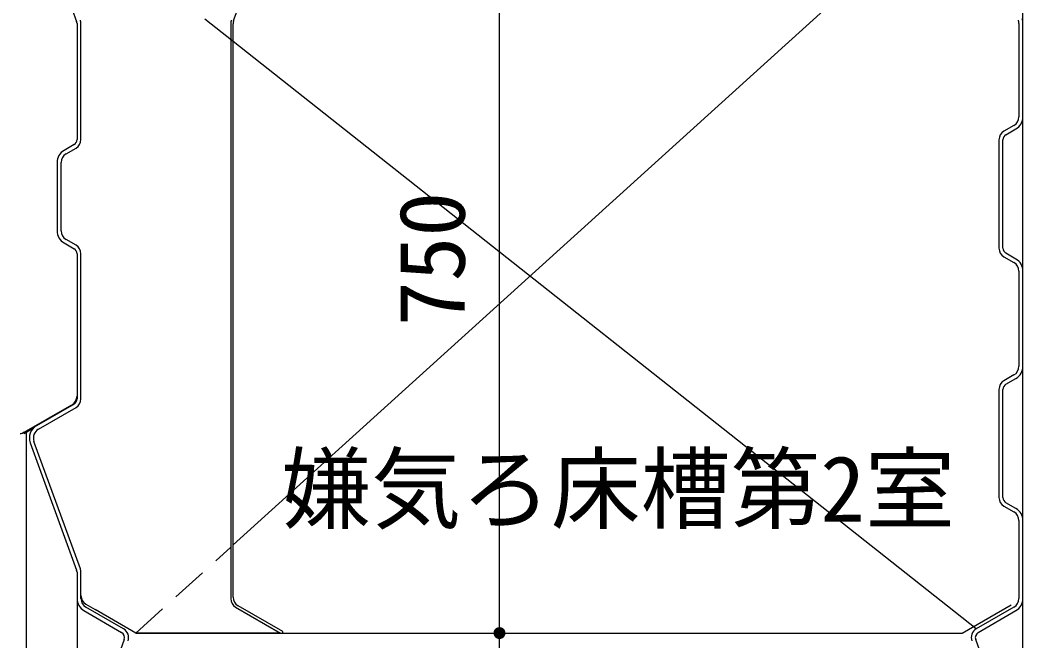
# Model space of a CAD drawing. Units: millimetres, scale not verified. Extents: x -8910 to 8910, y -6308 to 6308.
# Drawn here: x -5442 to -4437, y -3342 to -2720 of the extents above; entities that cross this region are included whole.
import ezdxf
from ezdxf.enums import TextEntityAlignment as Align

# ---------------------------------------------------------------- set-up
doc = ezdxf.new("R2010")
doc.units = ezdxf.units.MM
doc.header["$LTSCALE"] = 30
doc.linetypes.add('DASHED1', pattern=[1.8, 1.2, -0.6])
doc.layers.add('0-0_空気管', color=3, linetype='Continuous', lineweight=25)
doc.styles.add('ＭＳ ゴシック', font='')
doc.styles.get('ＭＳ ゴシック').set_extended_font_data('MS Gothic')

msp = doc.modelspace()

# ---------------------------------------------------------------- linework, layer by layer
at = {"layer": '0-0_空気管'}
for p, q in [((-4436.55, -3495.53), (-4436.55, -2115.36)), ((-5431.44, -2593.07), (-5384.91, -2720.9)), ((-5228.15, -3245.52), (-4497.51, -2583.82)), ((-5227.55, -2719.96), (-5180.48, -2590.63)), ((-5384.55, -2722.95), (-5384.55, -2839.18)), ((-5380.55, -2839.18), (-5380.55, -2722.95)), ((-5230.55, -2722.95), (-5230.55, -3299.14)), ((-5228.15, -3297.76), (-5228.15, -2723.38)), ((-4440.55, -2722.95), (-4440.55, -2816.5)), ((-4483.28, -3329.62), (-5228.15, -2741.11)), ((-4445.55, -2825.16), (-4455.55, -2830.93)), ((-4453.55, -2834.39), (-4443.55, -2828.62)), ((-4460.55, -2839.59), (-4460.55, -2948.04)), ((-4456.55, -2948.04), (-4456.55, -2839.59)), ((-5387.55, -2844.37), (-5397.55, -2850.14)), ((-5395.55, -2853.61), (-5385.55, -2847.84)), ((-5404.55, -2862.27), (-5404.55, -2930.72)), ((-5400.55, -2930.72), (-5400.55, -2862.27)), ((-5397.55, -2942.85), (-5387.55, -2948.62)), ((-5385.55, -2945.16), (-5395.55, -2939.38)), ((-5384.55, -2953.82), (-5384.55, -3099.18)), ((-5380.55, -3099.18), (-5380.55, -2953.82)), ((-4443.55, -2959.01), (-4453.55, -2953.24)), ((-4455.55, -2956.7), (-4445.55, -2962.48)), ((-4440.55, -2971.14), (-4440.55, -3066.49)), ((-4445.55, -3075.16), (-4455.55, -3080.93)), ((-4453.55, -3084.39), (-4443.55, -3078.62)), ((-4460.55, -3089.59), (-4460.55, -3198.04)), ((-4456.55, -3198.04), (-4456.55, -3089.59)), ((-5387.55, -3104.37), (-5425.28, -3126.16)), ((-5391.99, -3106.36), (-5389.55, -3104.95)), ((-5388.19, -3104.01), (-5388.26, -3104.78)), ((-5437.37, -3132.55), (-5391.99, -3106.36)), ((-5423.28, -3129.62), (-5385.55, -3107.83)), ((-5437.37, -3132.55), (-5439.55, -3133.82)), ((-5428.3, -3128.5), (-5437.51, -3133.82)), ((-5437.51, -3133.82), (-5432.22, -3130.76)), ((-5428.3, -3128.5), (-5432.22, -3130.76)), ((-5431.44, -3143.07), (-5384.91, -3270.9)), ((-5381.15, -3269.53), (-5427.68, -3141.7)), ((-4443.55, -3209.01), (-4453.55, -3203.24)), ((-4455.55, -3206.7), (-4445.55, -3212.48)), ((-4440.55, -3221.14), (-4440.55, -3299.17)), ((-5384.55, -3272.95), (-5384.55, -3495.53)), ((-5380.55, -3299.17), (-5380.55, -3272.95)), ((-5375.55, -3304.95), (-5366.43, -3310.21)), ((-4497.51, -3333.82), (-4448.31, -3305.41)), ((-5377.55, -3311.3), (-5339.82, -3333.08)), ((-5337.82, -3329.62), (-5375.55, -3307.84)), ((-5325.61, -3333.78), (-5366.43, -3310.21)), ((-4445.55, -3307.84), (-4483.28, -3329.62)), ((-4481.28, -3333.08), (-4443.55, -3311.3)), ((-5180.55, -3333.78), (-5325.61, -3333.78)), ((-5325.55, -3333.82), (-5325.61, -3333.78)), ((-5325.55, -3333.82), (-4497.51, -3333.82)), ((-4991.14, -3333.82), (-4950.4, -3333.82)), ((-5337.18, -3340.33), (-5383.71, -3468.16)), ((-4437.39, -3468.16), (-4483.92, -3340.33))]:
    msp.add_line(p, q, dxfattribs=at)
at = {"layer": '0-0_空気管', "color": 4}
msp.add_line((-4961.14, -3533.82), (-4961.14, -2283.82), dxfattribs=at)
at = {"layer": '0-0_空気管', "linetype": 'DASHED1'}
for p, q in [((-5228.15, -2741.11), (-5427.23, -2583.82)), ((-5325.61, -3333.78), (-5230.55, -3247.69))]:
    msp.add_line(p, q, dxfattribs=at)
at = {"layer": '0-0_空気管'}
for points in [[(-5435.55, -3132.68), (-5435.55, -3533.82), (-5417.18, -3533.02)], [(-5178.15, -3333.82), (-5178.15, -3332.4), (-5223.15, -3306.42)], [(-5225.55, -3307.8), (-5180.55, -3333.78), (-5180.55, -3333.82)]]:
    msp.add_lwpolyline(points, dxfattribs=at)
for centre, radius, start, end in [((-5390.55, -2722.95), 6, 0, 20), ((-5390.55, -2722.95), 10, 0, 20), ((-5220.55, -2722.95), 10, 160, 180), ((-5218.15, -2723.38), 10, 160, 180), ((-4450.55, -2722.95), 10, 0, 20), ((-4450.55, -2722.95), 14, 0, 20), ((-4450.55, -2816.5), 10, 300, 0), ((-4450.55, -2816.5), 14, 300, 0), ((-4450.55, -2839.59), 10, 119.99998, 179.99998), ((-5390.55, -2839.18), 6, 300, 0), ((-5390.55, -2839.18), 10, 300, 0), ((-4450.55, -2839.59), 6, 119.99998, 179.99998), ((-5390.55, -2862.27), 14, 119.99998, 179.99998), ((-5390.55, -2862.27), 10, 119.99998, 179.99998), ((-5390.55, -2930.72), 14, 180, 240), ((-5390.55, -2930.72), 10, 180, 240), ((-5390.55, -2953.82), 6, 0, 59.99997), ((-5390.55, -2953.82), 10, 0, 59.99997), ((-4450.55, -2948.04), 10, 180, 240), ((-4450.55, -2948.04), 6, 180, 240), ((-4450.55, -2971.14), 10, 0, 59.99997), ((-4450.55, -2971.14), 14, 0, 59.99997), ((-4450.55, -3066.49), 10, 300, 0), ((-4450.55, -3066.49), 14, 300, 0), ((-4450.55, -3089.59), 10, 119.99998, 179.99998), ((-4450.55, -3089.59), 6, 119.99998, 179.99998), ((-5394.55, -3096.29), 10, 300, 0), ((-5390.55, -3099.18), 6, 300, 0), ((-5390.55, -3099.18), 10, 300, 0), ((-5418.28, -3138.28), 14, 119.99998, 200), ((-5418.28, -3138.28), 10, 119.99998, 200), ((-4450.55, -3198.04), 10, 180, 240), ((-4450.55, -3198.04), 6, 180, 240), ((-4450.55, -3221.14), 10, 0, 59.99997), ((-4450.55, -3221.14), 14, 0, 59.99997), ((-5390.55, -3272.95), 6, 0, 20), ((-5390.55, -3272.95), 10, 0, 20), ((-5370.55, -3296.29), 10, 180, 240), ((-5370.55, -3299.17), 14, 180, 240), ((-5370.55, -3299.17), 10, 180, 240), ((-5220.55, -3299.14), 10, 180, 240), ((-5218.15, -3297.76), 10, 180, 240), ((-4450.55, -3299.17), 10, 300, 0), ((-4450.55, -3299.17), 14, 300, 0), ((-5342.82, -3338.28), 6, 340, 60), ((-5342.82, -3338.28), 10, 340, 60), ((-4478.28, -3338.28), 10, 119.99998, 200), ((-4478.28, -3338.28), 6, 119.99998, 200)]:
    msp.add_arc(centre, radius, start, end, dxfattribs=at)
for centre, major_axis, ratio, start_param, end_param in [((-5393.6, -3108.46), (5.04, 0.93), 0.5768, 0.7105447, 0.86808), ((-5439.49, -3128.01), (-5.88, -4.07), 0.6969, 0.7888832, 1.4536103)]:
    msp.add_ellipse(centre, major_axis=major_axis, ratio=ratio, start_param=start_param, end_param=end_param, dxfattribs=at)
at = {"layer": '0-0_空気管', "color": 92}
for points in [[(-4967.13, -3333.44), (-4961.14, -3333.82), (-4967.14, -3333.82)], [(-4967.14, -3333.82), (-4963.69, -3339.25), (-4967.09, -3334.57)], [(-4967.14, -3333.82), (-4962.99, -3339.52), (-4963.69, -3339.25)], [(-4961.14, -3333.82), (-4962.99, -3339.52), (-4967.14, -3333.82)], [(-4967.03, -3332.69), (-4961.14, -3333.82), (-4967.13, -3333.44)], [(-4967.09, -3334.57), (-4964.35, -3338.88), (-4966.95, -3335.31)], [(-4967.09, -3334.57), (-4963.69, -3339.25), (-4964.35, -3338.88)], [(-4966.85, -3331.96), (-4961.14, -3333.82), (-4967.03, -3332.69)], [(-4966.95, -3335.31), (-4964.96, -3338.44), (-4966.72, -3336.03)], [(-4966.95, -3335.31), (-4964.35, -3338.88), (-4964.96, -3338.44)], [(-4966.57, -3331.26), (-4961.14, -3333.82), (-4966.85, -3331.96)], [(-4966.72, -3336.03), (-4965.51, -3337.93), (-4966.4, -3336.71)], [(-4966.72, -3336.03), (-4964.96, -3338.44), (-4965.51, -3337.93)], [(-4966.21, -3330.6), (-4961.14, -3333.82), (-4966.57, -3331.26)], [(-4966.4, -3336.71), (-4965.51, -3337.93), (-4965.99, -3337.34)], [(-4965.76, -3329.99), (-4961.14, -3333.82), (-4966.21, -3330.6)], [(-4965.25, -3329.44), (-4961.14, -3333.82), (-4965.76, -3329.99)], [(-4964.67, -3328.96), (-4961.14, -3333.82), (-4965.25, -3329.44)], [(-4964.03, -3328.56), (-4961.14, -3333.82), (-4964.67, -3328.96)], [(-4964.03, -3328.56), (-4961.14, -3327.82), (-4961.14, -3333.82)], [(-4963.35, -3328.24), (-4961.14, -3327.82), (-4964.03, -3328.56)], [(-4962.63, -3328.01), (-4961.14, -3327.82), (-4963.35, -3328.24)], [(-4961.14, -3333.82), (-4962.26, -3339.71), (-4962.99, -3339.52)], [(-4961.89, -3327.87), (-4961.14, -3327.82), (-4962.63, -3328.01)], [(-4961.14, -3333.82), (-4961.52, -3339.81), (-4962.26, -3339.71)], [(-4961.14, -3333.82), (-4961.14, -3339.82), (-4961.52, -3339.81)], [(-4961.14, -3327.82), (-4955.14, -3333.82), (-4961.14, -3333.82)], [(-4960.76, -3327.83), (-4955.14, -3333.82), (-4961.14, -3327.82)], [(-4961.14, -3333.82), (-4960.39, -3339.77), (-4961.14, -3339.82)], [(-4961.14, -3333.82), (-4959.65, -3339.63), (-4960.39, -3339.77)], [(-4961.14, -3333.82), (-4958.93, -3339.4), (-4959.65, -3339.63)], [(-4961.14, -3333.82), (-4958.25, -3339.08), (-4958.93, -3339.4)], [(-4961.14, -3333.82), (-4957.61, -3338.67), (-4958.25, -3339.08)], [(-4955.14, -3333.82), (-4957.61, -3338.67), (-4961.14, -3333.82)], [(-4960.02, -3327.92), (-4955.14, -3333.82), (-4960.76, -3327.83)], [(-4959.29, -3328.11), (-4955.14, -3333.82), (-4960.02, -3327.92)], [(-4958.58, -3328.39), (-4955.14, -3333.82), (-4959.29, -3328.11)], [(-4958.58, -3328.39), (-4955.19, -3333.07), (-4955.14, -3333.82)], [(-4957.92, -3328.75), (-4955.19, -3333.07), (-4958.58, -3328.39)], [(-4957.92, -3328.75), (-4955.33, -3332.33), (-4955.19, -3333.07)], [(-4957.31, -3329.2), (-4955.33, -3332.33), (-4957.92, -3328.75)], [(-4955.14, -3333.82), (-4957.03, -3338.19), (-4957.61, -3338.67)], [(-4957.31, -3329.2), (-4955.56, -3331.61), (-4955.33, -3332.33)], [(-4956.77, -3329.71), (-4955.56, -3331.61), (-4957.31, -3329.2)], [(-4955.14, -3333.82), (-4956.52, -3337.64), (-4957.03, -3338.19)], [(-4956.77, -3329.71), (-4955.88, -3330.93), (-4955.56, -3331.61)], [(-4956.29, -3330.29), (-4955.88, -3330.93), (-4956.77, -3329.71)], [(-4955.14, -3333.82), (-4956.07, -3337.03), (-4956.52, -3337.64)], [(-4955.14, -3333.82), (-4955.71, -3336.37), (-4956.07, -3337.03)], [(-4955.14, -3333.82), (-4955.43, -3335.67), (-4955.71, -3336.37)], [(-4955.14, -3333.82), (-4955.25, -3334.94), (-4955.43, -3335.67)], [(-4955.14, -3333.82), (-4955.15, -3334.2), (-4955.25, -3334.94)]]:
    msp.add_solid(points, dxfattribs=at)

# ---------------------------------------------------------------- texts
at = {"layer": '0-0_空気管', "color": 4, "style": 'ＭＳ ゴシック'}
msp.add_text('750', height=65.98, rotation=90, dxfattribs=at).set_placement((-4976.14, -3026.32), align=Align.BOTTOM_LEFT)
msp.add_text('嫌気ろ床槽第2室', height=65.98, dxfattribs=at).set_placement((-5179.58, -3241.97), align=Align.BOTTOM_LEFT)

doc.saveas('drawing.dxf')
